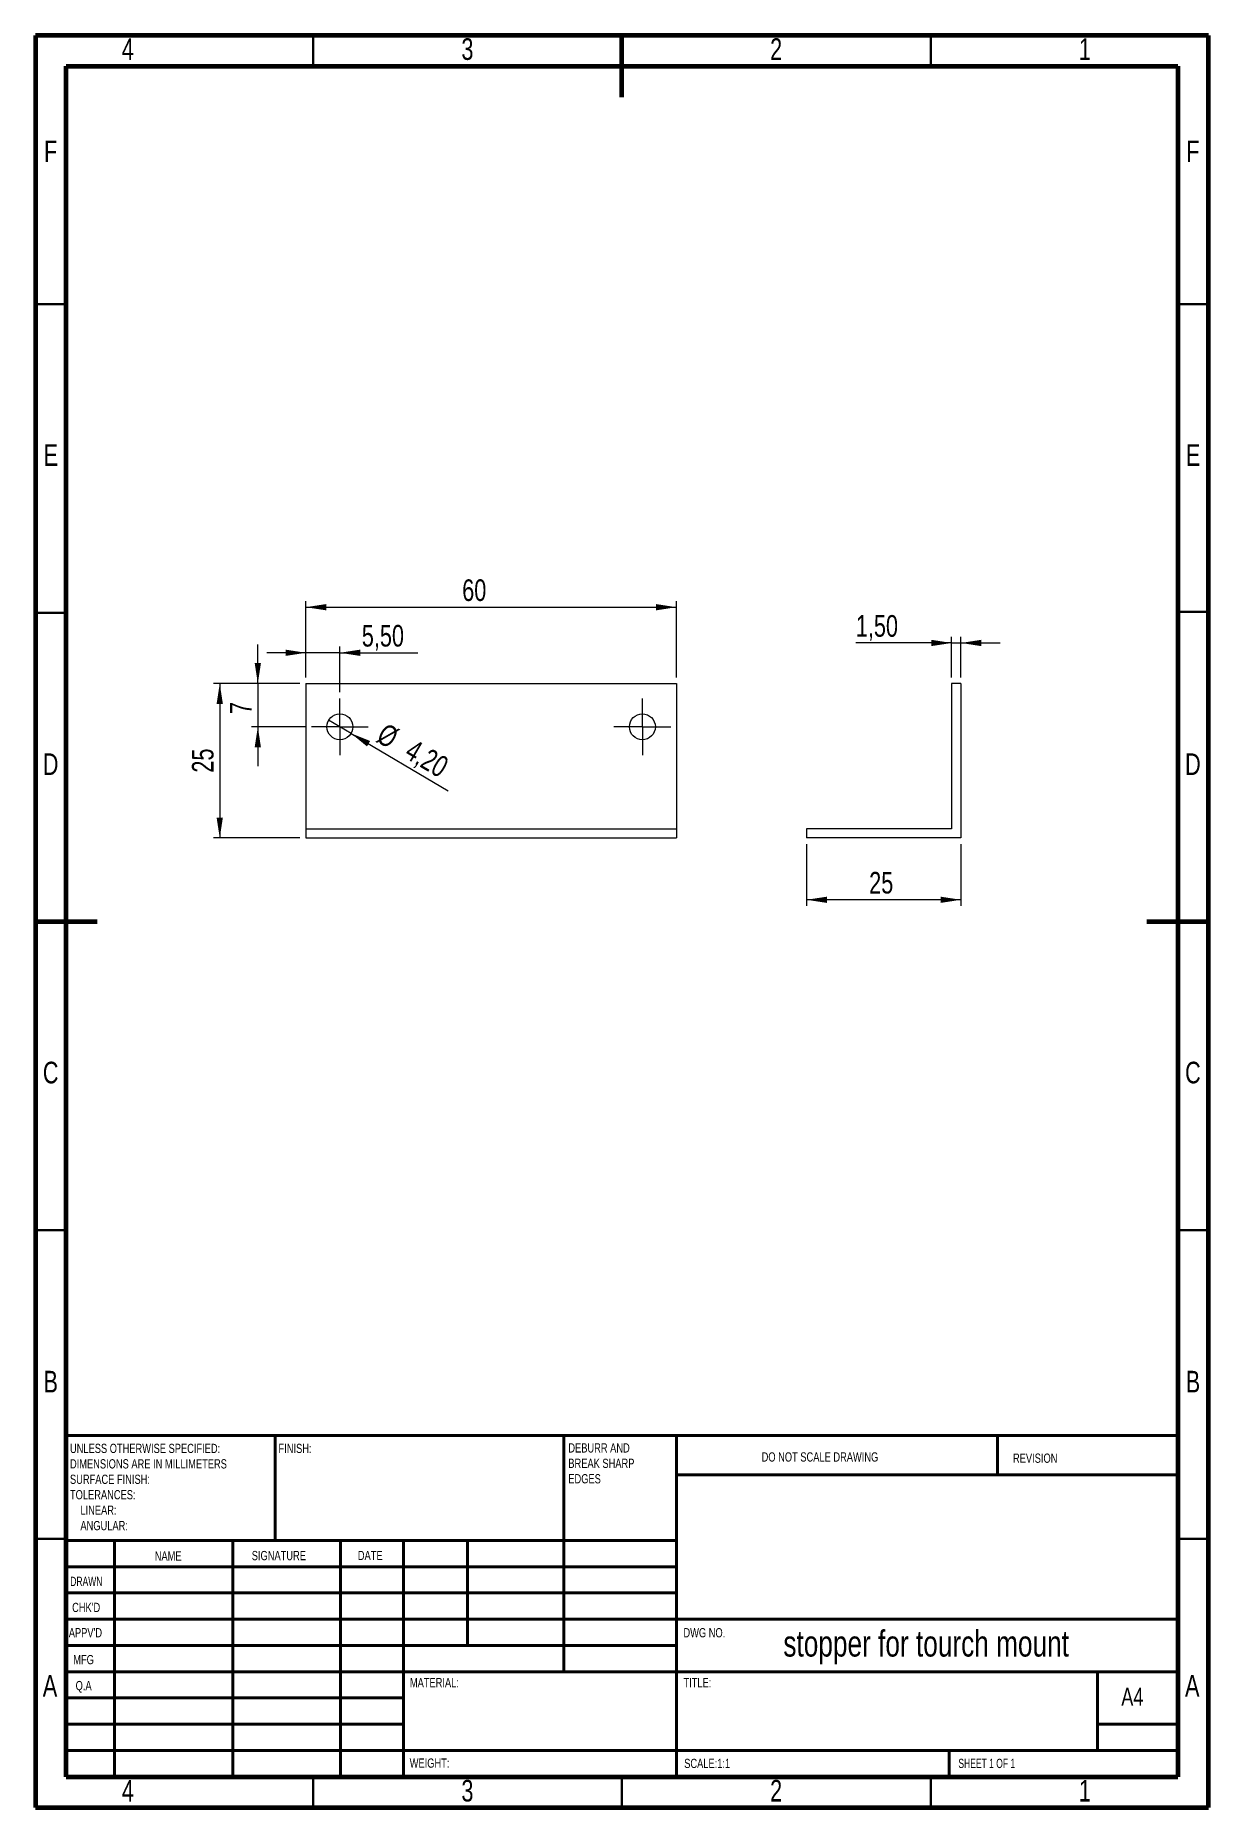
# Model space of a CAD drawing. Header units: millimetres. Extents: x 15 to 205, y 5 to 292.
import ezdxf

# ---------------------------------------------------------------- set-up
doc = ezdxf.new("R2010")
doc.units = ezdxf.units.MM
doc.styles.add('SLDTEXTSTYLE0', font='TXT', dxfattribs={"width": 0.75})
doc.styles.add('SLDTEXTSTYLE1', font='TXT', dxfattribs={"width": 0.686449})
doc.styles.add('SLDTEXTSTYLE2', font='TXT', dxfattribs={"width": 0.6875})
doc.dimstyles.new('SLDDIMSTYLE0', dxfattribs={"dimtxt": 3.5, "dimasz": 3.302, "dimexe": 0, "dimexo": 0.0625, "dimgap": 0.875, "dimtad": 1, "dimrnd": 1e-09, "dimzin": 12, "dimdsep": 46, "dimtxsty": 'SLDTEXTSTYLE0', "dimsah": 1, "dimcen": 0.09, "dimadec": 0, "dimazin": 3, "dimtfac": 1, "dimtofl": 0, "dimtmove": 0, "dimatfit": 3, "dimfxl": 1, "dimfrac": 2, "dimtolj": 1, "dimtzin": 12, "dimarcsym": 0})
doc.dimstyles.new('SLDDIMSTYLE1', dxfattribs={"dimtxt": 3.5, "dimasz": 3.302, "dimexe": 0, "dimexo": 0.0625, "dimgap": 0.875, "dimtad": 1, "dimrnd": 1e-09, "dimzin": 12, "dimdsep": 46, "dimtxsty": 'SLDTEXTSTYLE0', "dimsah": 1, "dimcen": 0.09, "dimadec": 0, "dimazin": 3, "dimtfac": 1, "dimtmove": 0, "dimatfit": 0, "dimfxl": 1, "dimfrac": 2, "dimtolj": 1, "dimtzin": 12, "dimarcsym": 0})
doc.dimstyles.new('SLDDIMSTYLE2', dxfattribs={"dimtxt": 3.5, "dimasz": 3.302, "dimexe": 0, "dimexo": 0.0625, "dimgap": 0.875, "dimtad": 1, "dimrnd": 1e-09, "dimzin": 12, "dimdsep": 46, "dimtxsty": 'SLDTEXTSTYLE0', "dimblk1": 'NONE', "dimsah": 1, "dimcen": 0, "dimadec": 0, "dimazin": 3, "dimtfac": 1, "dimtmove": 0, "dimatfit": 3, "dimldrblk": 'NONE', "dimfxl": 1, "dimfrac": 2, "dimtolj": 1, "dimtzin": 12, "dimarcsym": 0})

# ---------------------------------------------------------------- blocks, each defined once
blk = doc.blocks.new('SW_NOTE_0')
at = {"color": 0, "linetype": 'Continuous', "lineweight": 0, "char_height": 1.5, "attachment_point": 1, "style": 'SLDTEXTSTYLE0'}
for s, insert in [('UNLESS OTHERWISE SPECIFIED:', (0, 1.93)), ('DIMENSIONS ARE IN MILLIMETERS', (0, -0.57)), ('TOLERANCES:', (0, -5.57)), ('SURFACE FINISH:', (0, -3.07)), ('LINEAR:', (1.69, -8.07)), ('ANGULAR:', (1.69, -10.57))]:
    blk.add_mtext(s, dxfattribs=dict(at, insert=insert))
blk = doc.blocks.new('SW_NOTE_1')
at = {"color": 0, "linetype": 'Continuous', "lineweight": 0, "char_height": 1.5, "attachment_point": 1, "style": 'SLDTEXTSTYLE0'}
for s, insert in [('DEBURR AND', (0, 1.93)), ('BREAK SHARP', (0, -0.57)), ('EDGES', (0, -3.07))]:
    blk.add_mtext(s, dxfattribs=dict(at, insert=insert))
blk = doc.blocks.new('_D')
at = {"color": 7, "linetype": 'Continuous', "lineweight": 0}
for p, q in [((58.8, 188.03), (58.8, 200.4)), ((58.8, 199.4), (118.8, 199.4)), ((118.8, 188.03), (118.8, 200.4))]:
    blk.add_line(p, q, dxfattribs=at)
for points in [[(58.8, 199.4), (62.1, 198.89), (62.1, 199.91)], [(118.8, 199.4), (115.5, 199.91), (115.5, 198.89)]]:
    blk.add_solid(points, dxfattribs=at)
at = {"color": 7, "linetype": 'Continuous', "lineweight": 0, "insert": (84.12, 203.91), "char_height": 3.5, "attachment_point": 1, "style": 'SLDTEXTSTYLE0'}
blk.add_mtext('60', dxfattribs=at)
blk = doc.blocks.new('_D_1')
at = {"color": 7, "linetype": 'Continuous', "lineweight": 0}
for p, q in [((57.8, 187.03), (43.85, 187.03)), ((44.85, 187.03), (44.85, 162.03)), ((57.8, 162.03), (43.85, 162.03))]:
    blk.add_line(p, q, dxfattribs=at)
for points in [[(44.85, 187.03), (44.34, 183.73), (45.36, 183.73)], [(44.85, 162.03), (45.36, 165.34), (44.34, 165.34)]]:
    blk.add_solid(points, dxfattribs=at)
at = {"color": 7, "linetype": 'Continuous', "lineweight": 0, "insert": (40.34, 172.61), "char_height": 3.5, "attachment_point": 1, "rotation": 90, "style": 'SLDTEXTSTYLE0'}
blk.add_mtext('25', dxfattribs=at)
blk = doc.blocks.new('_D_2')
at = {"color": 7, "linetype": 'Continuous', "lineweight": 0}
for p, q in [((58.8, 188.03), (58.8, 193.02)), ((64.3, 185.63), (64.3, 193.02)), ((58.8, 192.02), (52.45, 192.02)), ((64.3, 192.02), (58.8, 192.02)), ((64.3, 192.02), (76.91, 192.02))]:
    blk.add_line(p, q, dxfattribs=at)
for points in [[(58.8, 192.02), (55.5, 192.53), (55.5, 191.51)], [(64.3, 192.02), (67.6, 191.51), (67.6, 192.53)]]:
    blk.add_solid(points, dxfattribs=at)
at = {"color": 7, "linetype": 'Continuous', "lineweight": 0, "insert": (67.86, 196.53), "char_height": 3.5, "attachment_point": 1, "style": 'SLDTEXTSTYLE0'}
blk.add_mtext('5,50', dxfattribs=at)
blk = doc.blocks.new('_D_3')
at = {"color": 7, "linetype": 'Continuous', "lineweight": 0}
for p, q in [((51.02, 187.03), (51.02, 193.38)), ((57.8, 187.03), (50.02, 187.03)), ((51.02, 187.03), (51.02, 180.03)), ((58.7, 180.03), (50.02, 180.03)), ((51.02, 180.03), (51.02, 173.68))]:
    blk.add_line(p, q, dxfattribs=at)
for points in [[(51.02, 187.03), (51.52, 190.34), (50.51, 190.34)], [(51.02, 180.03), (50.51, 176.73), (51.52, 176.73)]]:
    blk.add_solid(points, dxfattribs=at)
at = {"color": 7, "linetype": 'Continuous', "lineweight": 0, "insert": (46.5, 182.09), "char_height": 3.5, "attachment_point": 1, "rotation": 90, "style": 'SLDTEXTSTYLE0'}
blk.add_mtext('7', dxfattribs=at)
blk = doc.blocks.new('_D_4')
at = {"color": 7, "linetype": 'Continuous', "lineweight": 0}
for q in [(62.49, 181.1), (81.86, 169.68)]:
    blk.add_line((66.11, 178.97), q, dxfattribs=at)
blk.add_solid([(66.11, 178.97), (68.7, 176.85), (69.21, 177.73)], dxfattribs=at)
at = {"color": 7, "linetype": 'Continuous', "lineweight": 0, "char_height": 3.5, "attachment_point": 1, "rotation": 329.4593, "style": 'SLDTEXTSTYLE0'}
for s, insert in [('%%c', (71.78, 180.79)), ('4,20', (76.35, 178.16))]:
    blk.add_mtext(s, dxfattribs=dict(at, insert=insert))
blk = doc.blocks.new('_NONE')
blk = doc.blocks.new('SW_CENTERMARKSYMBOL_0')
at = {"color": 0, "linetype": 'Continuous', "lineweight": 0}
for p, q in [((0, 2.5), (0, 4.6)), ((-2.5, 0), (-4.6, 0)), ((0, 0), (-2.5, 0)), ((0, 0), (0, 2.5)), ((0, 0), (0, -2.5)), ((0, 0), (2.5, 0)), ((2.5, 0), (4.6, 0)), ((0, -2.5), (0, -4.6))]:
    blk.add_line(p, q, dxfattribs=at)
blk = doc.blocks.new('SW_CENTERMARKSYMBOL_1')
at = {"color": 0, "linetype": 'Continuous', "lineweight": 0}
for p, q in [((0, 2.5), (0, 4.6)), ((-2.5, 0), (-4.6, 0)), ((0, 0), (-2.5, 0)), ((0, 0), (0, 2.5)), ((0, 0), (0, -2.5)), ((0, 0), (2.5, 0)), ((2.5, 0), (4.6, 0)), ((0, -2.5), (0, -4.6))]:
    blk.add_line(p, q, dxfattribs=at)
blk = doc.blocks.new('_D_5')
at = {"color": 7, "linetype": 'Continuous', "lineweight": 0}
for p, q in [((139.89, 161.03), (139.89, 151.02)), ((164.89, 161.03), (164.89, 151.02)), ((164.89, 152.02), (139.89, 152.02))]:
    blk.add_line(p, q, dxfattribs=at)
for points in [[(139.89, 152.02), (143.19, 151.51), (143.19, 152.52)], [(164.89, 152.02), (161.59, 152.52), (161.59, 151.51)]]:
    blk.add_solid(points, dxfattribs=at)
at = {"color": 7, "linetype": 'Continuous', "lineweight": 0, "insert": (150.03, 156.53), "char_height": 3.5, "attachment_point": 1, "style": 'SLDTEXTSTYLE0'}
blk.add_mtext('25', dxfattribs=at)
blk = doc.blocks.new('_D_6')
at = {"color": 7, "linetype": 'Continuous', "lineweight": 0}
for p, q in [((163.39, 193.61), (147.87, 193.61)), ((163.39, 188.03), (163.39, 194.61)), ((163.39, 193.61), (164.89, 193.61)), ((164.89, 188.03), (164.89, 194.61)), ((164.89, 193.61), (171.24, 193.61))]:
    blk.add_line(p, q, dxfattribs=at)
for points in [[(163.39, 193.61), (160.09, 194.12), (160.09, 193.1)], [(164.89, 193.61), (168.19, 193.1), (168.19, 194.12)]]:
    blk.add_solid(points, dxfattribs=at)
at = {"color": 7, "linetype": 'Continuous', "lineweight": 0, "insert": (147.87, 198.12), "char_height": 3.5, "attachment_point": 1, "style": 'SLDTEXTSTYLE0'}
blk.add_mtext('1,50', dxfattribs=at)

msp = doc.modelspace()

# ---------------------------------------------------------------- linework, layer by layer
at = {"color": 7, "linetype": 'Continuous', "lineweight": 60}
for p, q in [((205, 292), (15, 292)), ((15, 292), (15, 5)), ((110, 282), (110, 292)), ((205, 5), (205, 292)), ((20, 287), (200, 287)), ((20, 10), (20, 287)), ((200, 287), (200, 10)), ((15, 148.5), (25, 148.5)), ((195, 148.5), (205, 148.5)), ((20, 10), (200, 10)), ((15, 5), (205, 5))]:
    msp.add_line(p, q, dxfattribs=at)
at = {"color": 7, "linetype": 'Continuous', "lineweight": 30}
for p, q in [((60, 287), (60, 292)), ((160, 287), (160, 292)), ((20, 248.5), (15, 248.5)), ((200, 248.5), (205, 248.5)), ((20, 198.5), (15, 198.5)), ((200, 198.651), (205, 198.651)), ((20, 98.5), (15, 98.5)), ((200, 98.5), (205, 98.5)), ((20, 48.5), (15, 48.5)), ((200, 48.5), (205, 48.5)), ((60, 10), (60, 5)), ((110, 10), (110, 5)), ((160, 10), (160, 5))]:
    msp.add_line(p, q, dxfattribs=at)
at = {"color": 7, "linetype": 'Continuous', "lineweight": 15}
for p, q in [((58.801, 187.034), (118.801, 187.034)), ((58.801, 187.034), (58.801, 163.534)), ((118.801, 187.034), (118.801, 163.534)), ((163.392, 187.034), (163.392, 163.534)), ((164.892, 187.034), (163.392, 187.034)), ((164.892, 187.034), (164.892, 162.034)), ((58.801, 163.534), (58.801, 162.034)), ((58.801, 163.534), (118.801, 163.534)), ((58.801, 162.034), (118.801, 162.034)), ((118.801, 163.534), (118.801, 162.034)), ((139.892, 163.534), (139.892, 162.034)), ((163.392, 163.534), (139.892, 163.534)), ((164.892, 162.034), (139.892, 162.034))]:
    msp.add_line(p, q, dxfattribs=at)
at = {"color": 7, "linetype": 'Continuous', "lineweight": 40}
for p, q in [((20, 65.25), (200, 65.25)), ((20, 65.25), (20, 10)), ((53.8, 48.25), (53.8, 65.25)), ((100.6, 65.25), (100.6, 27)), ((118.8, 65.25), (118.8, 10)), ((170.8, 58.875), (170.8, 65.25)), ((200, 58.875), (118.8, 58.875)), ((118.8, 48.25), (20, 48.25)), ((27.8, 48.25), (27.8, 10)), ((46.991, 48.25), (46.991, 10)), ((64.399, 48.25), (64.399, 10)), ((74.6, 10), (74.6, 48.25)), ((85, 31.25), (85, 48.25)), ((118.8, 44), (20, 44)), ((118.8, 39.75), (20, 39.75)), ((200, 35.5), (20, 35.5)), ((118.8, 31.25), (20, 31.25)), ((74.6, 27), (20, 27)), ((74.6, 27), (200, 27)), ((187, 14.25), (187, 27)), ((74.6, 22.75), (20, 22.75)), ((74.6, 18.5), (20, 18.5)), ((200, 18.5), (187, 18.5)), ((20, 14.25), (200, 14.25)), ((163, 10), (163, 14.25))]:
    msp.add_line(p, q, dxfattribs=at)
at = {"color": 7, "linetype": 'Continuous', "lineweight": 15}
for centre in [(64.301, 180.034), (113.301, 180.034)]:
    msp.add_circle(centre, 2.1, dxfattribs=at)

# ---------------------------------------------------------------- block references
at = {"color": 7, "linetype": 'Continuous', "lineweight": 0}
for name, p in [('SW_CENTERMARKSYMBOL_0', (64.301, 180.034)), ('SW_CENTERMARKSYMBOL_1', (113.301, 180.034)), ('SW_NOTE_0', (20.594, 61.987)), ('SW_NOTE_1', (101.309, 62.069))]:
    msp.add_blockref(name, p, dxfattribs=at)

# ---------------------------------------------------------------- texts
for s, insert, char_height, attachment_point, style in [('4', (29.965, 291.538), 3.5, 2, 'SLDTEXTSTYLE0'), ('3', (84.965, 291.538), 3.5, 2, 'SLDTEXTSTYLE0'), ('2', (134.965, 291.538), 3.5, 2, 'SLDTEXTSTYLE0'), ('1', (184.965, 291.538), 3.5, 2, 'SLDTEXTSTYLE0'), ('F', (17.464, 274.979), 3.5, 2, 'SLDTEXTSTYLE0'), ('F', (202.464, 274.979), 3.5, 2, 'SLDTEXTSTYLE0'), ('E', (17.506, 225.788), 3.5, 2, 'SLDTEXTSTYLE0'), ('E', (202.506, 225.788), 3.5, 2, 'SLDTEXTSTYLE0'), ('D', (17.46, 175.729), 3.5, 2, 'SLDTEXTSTYLE0'), ('D', (202.46, 175.729), 3.5, 2, 'SLDTEXTSTYLE0'), ('C', (17.464, 125.788), 3.5, 2, 'SLDTEXTSTYLE0'), ('C', (202.464, 125.788), 3.5, 2, 'SLDTEXTSTYLE0'), ('B', (17.473, 75.729), 3.5, 2, 'SLDTEXTSTYLE0'), ('B', (202.473, 75.729), 3.5, 2, 'SLDTEXTSTYLE0'), ('FINISH:', (54.371, 63.919), 1.5, 1, 'SLDTEXTSTYLE0'), ('DO NOT SCALE DRAWING', (132.615, 62.533), 1.5, 1, 'SLDTEXTSTYLE0'), ('REVISION', (173.328, 62.335), 1.5, 1, 'SLDTEXTSTYLE0'), ('NAME', (34.322, 46.501), 1.5, 1, 'SLDTEXTSTYLE0'), ('SIGNATURE', (50.034, 46.562), 1.5, 1, 'SLDTEXTSTYLE0'), ('DATE', (67.215, 46.576), 1.5, 1, 'SLDTEXTSTYLE0'), ('DRAWN', (20.643, 42.385), 1.5, 1, 'SLDTEXTSTYLE1'), ("CHK'D", (20.939, 38.162), 1.5, 1, 'SLDTEXTSTYLE0'), ("APPV'D", (20.402, 34.066), 1.5, 1, 'SLDTEXTSTYLE0'), ('DWG NO.', (119.953, 34.066), 1.5, 1, 'SLDTEXTSTYLE0'), ('stopper for tourch mount', (159.262, 33.686), 4.23333, 2, 'SLDTEXTSTYLE0'), ('MFG', (21.124, 29.716), 1.5, 1, 'SLDTEXTSTYLE0'), ('A', (17.36, 26.479), 3.5, 2, 'SLDTEXTSTYLE0'), ('MATERIAL:', (75.646, 25.986), 1.5, 1, 'SLDTEXTSTYLE0'), ('TITLE:', (119.953, 25.986), 1.5, 1, 'SLDTEXTSTYLE0'), ('A', (202.36, 26.479), 3.5, 2, 'SLDTEXTSTYLE0'), ('Q.A', (21.509, 25.505), 1.5, 1, 'SLDTEXTSTYLE0'), ('A4', (190.871, 24.406), 2.9104, 1, 'SLDTEXTSTYLE0'), ('WEIGHT:', (75.618, 12.949), 1.4986, 1, 'SLDTEXTSTYLE0'), ('SCALE:1:1', (120.074, 12.9), 1.5, 1, 'SLDTEXTSTYLE0'), ('SHEET 1 OF 1', (164.478, 12.9), 1.5, 1, 'SLDTEXTSTYLE2'), ('4', (29.965, 9.479), 3.5, 2, 'SLDTEXTSTYLE0'), ('3', (84.965, 9.479), 3.5, 2, 'SLDTEXTSTYLE0'), ('2', (134.965, 9.479), 3.5, 2, 'SLDTEXTSTYLE0'), ('1', (184.965, 9.479), 3.5, 2, 'SLDTEXTSTYLE0')]:
    msp.add_mtext(s, dxfattribs=dict(at, insert=insert, char_height=char_height, attachment_point=attachment_point, style=style))

# ---------------------------------------------------------------- dimensions: what is measured, and where the dimension line sits
for base, p1, p2, dimstyle, picture, middle in [((118.801, 199.397), (58.801, 187.034), (118.801, 187.034), 'SLDDIMSTYLE0', '_D', (86.702, 199.397)), ((164.892, 193.612), (163.392, 187.034), (164.892, 187.034), 'SLDDIMSTYLE1', '_D_6', (152.392, 193.612)), ((58.801, 192.021), (64.301, 184.634), (58.801, 187.034), 'SLDDIMSTYLE1', '_D_2', (72.382, 192.021)), ((139.892, 152.016), (164.892, 162.034), (139.892, 162.034), 'SLDDIMSTYLE0', '_D_5', (152.619, 152.016))]:
    dim = msp.add_linear_dim(base=base, p1=p1, p2=p2, dimstyle=dimstyle, dxfattribs=at)
    dim.commit()
    dim.dimension.update_dxf_attribs({"geometry": picture, "text_midpoint": middle, "dimtype": 160})
for base, p2, dimstyle, picture, middle in [((51.016, 180.034), (59.701, 180.034), 'SLDDIMSTYLE1', '_D_3', (51.016, 183.383)), ((44.847, 162.034), (58.801, 162.034), 'SLDDIMSTYLE0', '_D_1', (44.847, 175.201))]:
    dim = msp.add_linear_dim(base=base, p1=(58.801, 187.034), p2=p2, angle=90, dimstyle=dimstyle, dxfattribs=at)
    dim.commit()
    dim.dimension.update_dxf_attribs({"geometry": picture, "text_midpoint": middle, "dimtype": 160})
dim = msp.add_diameter_dim_2p(p1=(62.493, 181.101), p2=(66.11, 178.967), dimstyle='SLDDIMSTYLE2', dxfattribs=at)
dim.commit()
dim.dimension.update_dxf_attribs({"geometry": '_D_4', "text_midpoint": (75.93, 173.173), "dimtype": 163})

doc.saveas('drawing.dxf')
